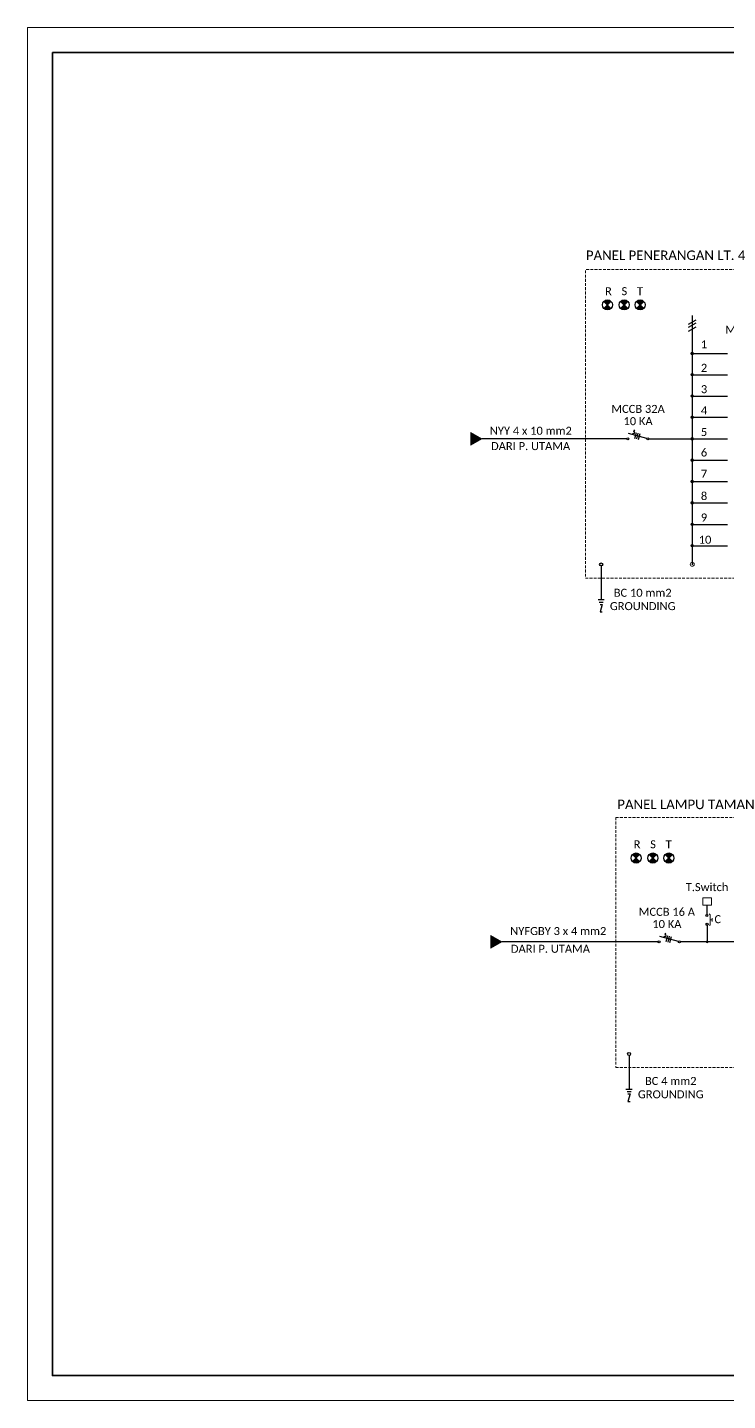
# Model space of a CAD drawing. Header units: millimetres. Extents: x -17012 to 53751, y -5570 to 5430.
# Drawn here: x 18963 to 24578, y -5570 to 5430 of the extents above; entities that cross this region are included whole.
import ezdxf
from ezdxf.enums import TextEntityAlignment as Align

# ---------------------------------------------------------------- set-up
doc = ezdxf.new("R2010")
doc.units = ezdxf.units.MM
doc.linetypes.add('DASHED2', pattern=[0.375, 0.25, -0.125])
doc.layers.add('A6', color=8, linetype='Continuous')
doc.layers.add('D2', color=1, linetype='Continuous')
for name, color, linetype, lineweight in [('dinding', 5, 'Continuous', 15), ('GRS KOP', 1, 'Continuous', 35), ('HACH', 252, 'Continuous', 0), ('kop', 7, 'Continuous', 20), ('Notasi', 2, 'Continuous', 20)]:
    doc.layers.add(name, color=color, linetype=linetype, lineweight=lineweight)
doc.styles.add('BARU', font='complex.shx')
doc.styles.add('ST DIMENSI', font='calibri.ttf')
doc.styles.get("Standard").update_dxf_attribs({"font": 'arial.ttf'})

# ---------------------------------------------------------------- blocks, each defined once
blk = doc.blocks.new('kop')
at = {"layer": 'GRS KOP'}
blk.add_lwpolyline([(1, 54), (83, 54), (83, 1), (1, 1)], close=True, dxfattribs=at)
at = {"layer": 'kop', "color": 7}
for p, q in [((84, 55), (0, 55)), ((0, 55), (0, 0)), ((0, 0), (84, 0))]:
    blk.add_line(p, q, dxfattribs=at)
at = {"layer": 'kop', "style": 'BARU', "flags": 4}
for p, height in [((73.8, 5.4), 0.35), ((73.8, 4.9), 0.35), ((80.303, 5.382), 0.25), ((80.303, 4.882), 0.25), ((73.8, 4.4), 0.35), ((80.303, 4.382), 0.25)]:
    blk.add_attdef('-', p, '', height=height, dxfattribs=at)
at = {"layer": 'kop', "flags": 4}
for tag, p in [('AR-00', (78.057, 2.648)), ('00', (81.238, 2.647))]:
    blk.add_attdef(tag, text='', height=0.35, dxfattribs=at).set_placement(p, align=Align.MIDDLE)

msp = doc.modelspace()

# ---------------------------------------------------------------- hatches: boundary and pattern name
at = {"layer": 'dinding'}
for points in [[(24304, 2818, 1), (24284, 2818, 1)], [(24304, 2648, 1), (24284, 2648, 1)], [(24304, 2477, 1), (24284, 2477, 1)], [(24304, 2307, 1), (24284, 2307, 1)], [(22518, 2185), (22518, 2083), (22606, 2134)], [(24304, 2134, 1), (24284, 2134, 1)], [(24304, 1963, 1), (24284, 1963, 1)], [(24304, 1792, 1), (24284, 1792, 1)], [(24304, 1621, 1), (24284, 1621, 1)], [(24304, 1449, 1), (24284, 1449, 1)], [(24304, 1278, 1), (24284, 1278, 1)], [(22678, -1845), (22678, -1947), (22767, -1896)], [(24420, -1896, 1), (24407, -1896, 1)]]:
    msp.add_hatch(color=1, dxfattribs=at).paths.add_polyline_path(points)
at = {"layer": 'kop'}
h = msp.add_hatch(color=256, dxfattribs=at)
h.paths.add_polyline_path([(23642, 3235, 0.414214), (23585, 3235), (23614, 3207)])
h.paths.add_polyline_path([(23614, 3207), (23585, 3178, 0.414214), (23642, 3178)])
h = msp.add_hatch(color=256, dxfattribs=at)
h.paths.add_polyline_path([(23777, 3235, 0.414214), (23720, 3235), (23748, 3207)])
h.paths.add_polyline_path([(23748, 3207), (23720, 3178, 0.414214), (23777, 3178)])
h = msp.add_hatch(color=256, dxfattribs=at)
h.paths.add_polyline_path([(23905, 3235, 0.414214), (23847, 3235), (23876, 3207)])
h.paths.add_polyline_path([(23876, 3207), (23847, 3178, 0.414214), (23905, 3178)])
h = msp.add_hatch(color=256, dxfattribs=at)
h.paths.add_polyline_path([(23872, -1196, 0.414214), (23815, -1196), (23844, -1224)])
h.paths.add_polyline_path([(23844, -1224), (23815, -1253, 0.414214), (23872, -1253)])
h = msp.add_hatch(color=256, dxfattribs=at)
h.paths.add_polyline_path([(24007, -1196, 0.414214), (23950, -1196), (23978, -1224)])
h.paths.add_polyline_path([(23978, -1224), (23950, -1253, 0.414214), (24007, -1253)])
h = msp.add_hatch(color=256, dxfattribs=at)
h.paths.add_polyline_path([(24135, -1196, 0.414214), (24077, -1196), (24106, -1224)])
h.paths.add_polyline_path([(24106, -1224), (24077, -1253, 0.414214), (24135, -1253)])

# ---------------------------------------------------------------- linework, layer by layer
at = {"layer": 'A6'}
for p, q in [((23585, 3235), (23642, 3178)), ((23585, 3178), (23642, 3235)), ((23720, 3235), (23777, 3178)), ((23720, 3178), (23777, 3235)), ((23847, 3235), (23905, 3178)), ((23847, 3178), (23905, 3235)), ((24265, 3054), (24325, 3088)), ((24294, 3121), (24294, 1125)), ((24265, 3029), (24325, 3063)), ((24265, 2998), (24325, 3032)), ((24294, 2818), (24578, 2818)), ((24294, 2648), (24578, 2648)), ((24294, 2477), (24578, 2477)), ((23830, 2205), (23825, 2198)), ((23828, 2197), (23830, 2205)), ((24294, 2307), (24578, 2307)), ((23769, 2134), (22606, 2134)), ((23931, 2136), (23782, 2176)), ((23817, 2167), (23821, 2179)), ((23821, 2179), (23831, 2177)), ((23825, 2198), (23828, 2197)), ((23826, 2189), (23828, 2197)), ((23833, 2187), (23826, 2189)), ((23831, 2177), (23833, 2187)), ((23834, 2137), (23847, 2184)), ((23849, 2133), (23861, 2180)), ((23864, 2129), (23876, 2176)), ((23947, 2134), (24291, 2134)), ((24294, 2134), (24578, 2134)), ((24294, 1963), (24578, 1963)), ((24294, 1792), (24578, 1792)), ((24294, 1621), (24578, 1621)), ((24294, 1449), (24578, 1449)), ((24294, 1278), (24578, 1278)), ((23815, -1196), (23872, -1253)), ((23815, -1253), (23872, -1196)), ((23950, -1196), (24007, -1253)), ((23950, -1253), (24007, -1196)), ((24077, -1196), (24135, -1253)), ((24077, -1253), (24135, -1196)), ((24412, -1603), (24412, -1677)), ((24183, -1893), (24034, -1854)), ((24069, -1863), (24072, -1850)), ((24072, -1850), (24082, -1853)), ((24081, -1825), (24076, -1832)), ((24076, -1832), (24079, -1833)), ((24077, -1840), (24079, -1833)), ((24085, -1843), (24077, -1840)), ((24079, -1833), (24081, -1825)), ((24082, -1853), (24085, -1843)), ((24086, -1893), (24098, -1846)), ((24100, -1897), (24113, -1849)), ((24115, -1901), (24128, -1853)), ((24414, -1763), (24414, -1896)), ((24020, -1896), (22767, -1896)), ((24669, -1896), (24199, -1896))]:
    msp.add_line(p, q, dxfattribs=at)
for centre, radius in [((23614, 3207), 40.6), ((23748, 3207), 40.6), ((23876, 3207), 40.6), ((23777, 2134), 8.12), ((23939, 2134), 8.12), ((23844, -1224), 40.6), ((23978, -1224), 40.6), ((24106, -1224), 40.6), ((24412, -1685), 8.12), ((24413, -1755), 8.12), ((24028, -1896), 8.12), ((24191, -1896), 8.12)]:
    msp.add_circle(centre, radius, dxfattribs=at)
for points in [[(23825, 2198), (23830, 2205), (23828, 2197)], [(24076, -1832), (24081, -1825), (24079, -1833)]]:
    msp.add_solid(points, dxfattribs=at)
at = {"layer": 'D2'}
for p, q in [((23564, 1116), (23564, 846)), ((23540, 846), (23588, 846)), ((23548, 827), (23580, 827)), ((23555, 808), (23572, 808)), ((23572, 808), (23555, 747)), ((23555, 747), (23572, 747)), ((23788, -2806), (23788, -3076)), ((23763, -3076), (23812, -3076)), ((23772, -3095), (23804, -3095)), ((23779, -3114), (23796, -3114)), ((23796, -3114), (23779, -3175)), ((23779, -3175), (23796, -3175))]:
    msp.add_line(p, q, dxfattribs=at)
for centre in [(23564, 1128), (23788, -2794)]:
    msp.add_circle(centre, 12.2, dxfattribs=at)
at = {"layer": 'dinding', "const_width": 6}
msp.add_lwpolyline([(24294, 3121), (24294, 1125)], dxfattribs=at)
at = {"layer": 'dinding'}
for points in [[(22606, 2134), (22518, 2185), (22518, 2083)], [(22767, -1896), (22678, -1845), (22678, -1947)]]:
    msp.add_lwpolyline(points, close=True, dxfattribs=at)
for centre, radius in [((24294, 2818), 10.2), ((24294, 2648), 10.2), ((24294, 2477), 10.2), ((24294, 2307), 10.2), ((24294, 2134), 10.2), ((24294, 1963), 10.2), ((24294, 1792), 10.2), ((24294, 1621), 10.2), ((24294, 1449), 10.2), ((24294, 1278), 10.2), ((24294, 1129), 15.8), ((24414, -1896), 6.52)]:
    msp.add_circle(centre, radius, dxfattribs=at)
at = {"layer": 'HACH', "color": 6, "linetype": 'DASHED2', "ltscale": 90}
for p, q in [((23437, 3483), (23437, 1019)), ((23444, 3490), (25347, 3490)), ((23437, 1019), (25347, 1019)), ((23681, -899), (23681, -2903)), ((23681, -899), (25637, -899)), ((23681, -2903), (25637, -2903))]:
    msp.add_line(p, q, dxfattribs=at)
at = {"layer": 'kop', "color": 7}
msp.add_line((18963, 5430), (18963, -5570), dxfattribs=at)
at = {"layer": 'kop'}
for p, q in [((24430, -1670), (24439, -1680)), ((24439, -1759), (24433, -1765)), ((24439, -1680), (24439, -1759)), ((24439, -1719), (24455, -1719)), ((24455, -1707), (24455, -1732))]:
    msp.add_line(p, q, dxfattribs=at)
msp.add_lwpolyline([(24379, -1543), (24450, -1543), (24450, -1603), (24379, -1603)], close=True, dxfattribs=at)

# ---------------------------------------------------------------- block references
at = {"layer": 'kop', "xscale": 200, "yscale": 200, "zscale": 200}
msp.add_blockref('kop', (18963, -5570), dxfattribs=at)

# ---------------------------------------------------------------- texts
at = {"layer": 'Notasi', "color": 1, "char_height": 76.31, "width": 1934.32, "attachment_point": 2, "style": 'ST DIMENSI'}
for s, insert in [('PANEL PENERANGAN LT. 4', (24081, 3643)), ('PANEL LAMPU TAMAN', (24244, -756))]:
    msp.add_mtext(s, dxfattribs=dict(at, insert=insert))
at = {"layer": 'Notasi', "char_height": 64.1, "attachment_point": 2, "style": 'ST DIMENSI'}
for s, insert, width in [('R', (23622, 3349), 1015.42), ('S', (23750, 3349), 1015.42), ('T', (23875, 3349), 1015.42), ('MCB', (24656, 3040), 1015.42), ('1', (24389, 2924), 1015.42), ('2', (24389, 2735), 1015.42), ('3', (24389, 2564), 1015.42), ('MCCB 32A', (23860, 2406), 1015.42), ('4', (24389, 2394), 1015.42), ('NYY 4 x 10 mm2', (23000, 2231), 1106.44), ('10 KA', (23860, 2308), 1015.42), ('5', (24389, 2221), 1015.42), ('DARI P. UTAMA', (22998, 2108), 1283.23), ('6', (24389, 2057), 1015.42), ('7', (24389, 1886), 1015.42), ('8', (24389, 1708), 1015.42), ('9', (24389, 1536), 1015.42), ('10', (24397, 1358), 1015.42), ('BC 10 mm2 \\PGROUNDING', (23897, 933), 1015.42), ('R', (23852, -1082), 1015.42), ('S', (23980, -1082), 1015.42), ('T', (24105, -1082), 1015.42), ('T.Switch', (24413, -1425), 1015.42), ('MCCB 16 A', (24091, -1623), 1015.42), ('10 KA', (24091, -1721), 1015.42), ('C', (24499, -1682), 1015.42), ('NYFGBY 3 x 4 mm2', (23220, -1777), 1106.44), ('DARI P. UTAMA', (23157, -1919), 1283.23), ('BC 4 mm2 \\PGROUNDING', (24122, -2978), 1015.42)]:
    msp.add_mtext(s, dxfattribs=dict(at, insert=insert, width=width))

doc.saveas('drawing.dxf')
